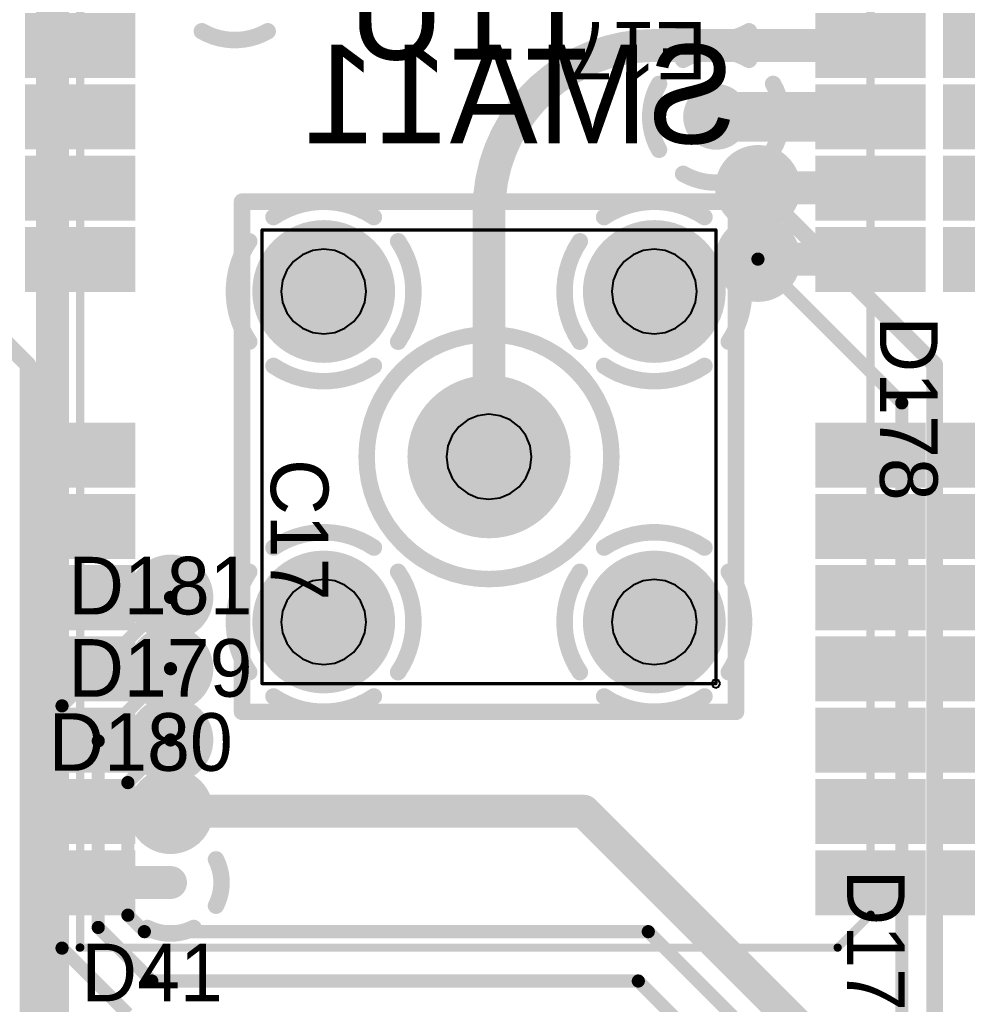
# Model space of a CAD drawing. Extents: x 11.67 to 17.2, y 3.98 to 12.28.
# Drawn here: x 14.446 to 15.021, y 7.447 to 8.045 of the extents above; entities that cross this region are included whole.
import ezdxf

# ---------------------------------------------------------------- set-up
doc = ezdxf.new("R2010")
doc.units = 0
doc.layers.get('0').update_dxf_attribs({"linetype": 'CONTINUOUS'})
for name, color, linetype in [('BOTTOMLAYER', 5, 'CONTINUOUS'), ('BOTTOMOVERLAY', 54, 'CONTINUOUS'), ('BOTTOMSOLDER', 6, 'CONTINUOUS'), ('INTERNALPLANE1', 76, 'CONTINUOUS'), ('MECHANICAL10', 56, 'CONTINUOUS'), ('MECHANICAL6', 56, 'CONTINUOUS'), ('MECHANICAL8', 56, 'CONTINUOUS'), ('MECHANICAL9', 56, 'CONTINUOUS'), ('MIDLAYER1', 16, 'CONTINUOUS'), ('MULTILAYER', 9, 'CONTINUOUS'), ('TOPLAYER', 1, 'CONTINUOUS'), ('TOPOVERLAY', 2, 'CONTINUOUS'), ('TOPPASTE', 8, 'CONTINUOUS'), ('TOPSOLDER', 216, 'CONTINUOUS')]:
    doc.layers.add(name, color=color, linetype=linetype)

# ---------------------------------------------------------------- blocks, each defined once
blk = doc.blocks.new('SMA_TH_HL_SMA_KHD4_B_39')
at = {"layer": 'BOTTOMLAYER', "const_width": 0.03937}
for points in [[(-0.12008, 0.10039, 1), (-0.08071, 0.10039, 1)], [(0.08071, 0.10039, 1), (0.12008, 0.10039, 1)], [(-0.01969, 0, 1), (0.01969, 0, 1)], [(-0.12008, -0.10039, 1), (-0.08071, -0.10039, 1)], [(0.08071, -0.10039, 1), (0.12008, -0.10039, 1)]]:
    blk.add_lwpolyline(points, format="xyb", close=True, dxfattribs=at)
at = {"layer": 'BOTTOMOVERLAY', "const_width": 0.01}
for points in [[(-0.155, 0.15), (-0.155, -0.15)], [(-0.155, 0.15), (0.155, 0.15)], [(0.155, 0.15), (0.155, -0.15)], [(-0.155, -0.15), (0.155, -0.15)]]:
    blk.add_lwpolyline(points, dxfattribs=at)
at = {"layer": 'BOTTOMOVERLAY'}
for points, const_width in [([(-0.1575, 0.15, 1), (-0.1525, 0.15, 1)], 0.005), ([(-0.1575, 0.15, 1), (-0.1525, 0.15, 1)], 0.005), ([(0.1525, 0.15, 1), (0.1575, 0.15, 1)], 0.005), ([(0.1525, 0.15, 1), (0.1575, 0.15, 1)], 0.005), ([(0.07433, 0, 1), (-0.07433, 0, 1)], 0.01), ([(-0.07683, 0, 1), (-0.07183, 0, 1)], 0.005), ([(0.07183, 0, 1), (0.07683, 0, 1)], 0.005), ([(-0.1575, -0.15, 1), (-0.1525, -0.15, 1)], 0.005), ([(-0.1575, -0.15, 1), (-0.1525, -0.15, 1)], 0.005), ([(0.1525, -0.15, 1), (0.1575, -0.15, 1)], 0.005), ([(0.1525, -0.15, 1), (0.1575, -0.15, 1)], 0.005)]:
    blk.add_lwpolyline(points, format="xyb", close=True, dxfattribs=dict(at, const_width=const_width))
at = {"layer": 'BOTTOMSOLDER', "const_width": 0.04337}
for points in [[(-0.12208, 0.10039, 1), (-0.07871, 0.10039, 1)], [(0.07871, 0.10039, 1), (0.12208, 0.10039, 1)], [(-0.02168, 0, 1), (0.02168, 0, 1)], [(-0.12208, -0.10039, 1), (-0.07871, -0.10039, 1)], [(0.07871, -0.10039, 1), (0.12208, -0.10039, 1)]]:
    blk.add_lwpolyline(points, format="xyb", close=True, dxfattribs=at)
at = {"layer": 'INTERNALPLANE1', "const_width": 0.01}
for points in [[(-0.13088, 0.1456, -0.305731), (-0.0699, 0.1456)], [(0.0699, 0.1456, -0.305731), (0.13089, 0.1456)], [(-0.1456, 0.0699, -0.305731), (-0.1456, 0.13089)], [(-0.05519, 0.13089, -0.305731), (-0.05519, 0.0699)], [(0.05519, 0.0699, -0.305731), (0.05519, 0.13089)], [(0.1456, 0.13089, -0.305731), (0.1456, 0.0699)], [(-0.0699, 0.05519, -0.305731), (-0.13088, 0.05519)], [(0.13089, 0.05519, -0.305731), (0.0699, 0.05519)], [(-0.13088, -0.05519, -0.305731), (-0.0699, -0.05519)], [(0.0699, -0.05519, -0.305731), (0.13089, -0.05519)], [(-0.1456, -0.13088, -0.305731), (-0.1456, -0.0699)], [(-0.05519, -0.0699, -0.305731), (-0.05519, -0.13088)], [(0.05519, -0.13088, -0.305731), (0.05519, -0.0699)], [(0.1456, -0.0699, -0.305731), (0.1456, -0.13088)], [(-0.0699, -0.1456, -0.305731), (-0.13088, -0.1456)], [(0.13089, -0.1456, -0.305731), (0.0699, -0.1456)]]:
    blk.add_lwpolyline(points, format="xyb", dxfattribs=at)
at = {"layer": 'INTERNALPLANE1'}
for points, const_width in [([(-0.13338, 0.1456, 1), (-0.12838, 0.1456, 1)], 0.005), ([(-0.0724, 0.1456, 1), (-0.0674, 0.1456, 1)], 0.005), ([(0.0674, 0.1456, 1), (0.0724, 0.1456, 1)], 0.005), ([(0.12839, 0.1456, 1), (0.13339, 0.1456, 1)], 0.005), ([(-0.1481, 0.13089, 1), (-0.1431, 0.13089, 1)], 0.005), ([(-0.05769, 0.13089, 1), (-0.05269, 0.13089, 1)], 0.005), ([(0.05269, 0.13089, 1), (0.05769, 0.13089, 1)], 0.005), ([(0.1431, 0.13089, 1), (0.1481, 0.13089, 1)], 0.005), ([(-0.1481, 0.0699, 1), (-0.1431, 0.0699, 1)], 0.005), ([(-0.05769, 0.0699, 1), (-0.05269, 0.0699, 1)], 0.005), ([(0.05269, 0.0699, 1), (0.05769, 0.0699, 1)], 0.005), ([(0.1431, 0.0699, 1), (0.1481, 0.0699, 1)], 0.005), ([(-0.13338, 0.05519, 1), (-0.12838, 0.05519, 1)], 0.005), ([(-0.0724, 0.05519, 1), (-0.0674, 0.05519, 1)], 0.005), ([(0.0674, 0.05519, 1), (0.0724, 0.05519, 1)], 0.005), ([(0.12839, 0.05519, 1), (0.13339, 0.05519, 1)], 0.005), ([(-0.02476, 0, 1), (0.02476, 0, 1)], 0.04953), ([(-0.13338, -0.05519, 1), (-0.12838, -0.05519, 1)], 0.005), ([(-0.0724, -0.05519, 1), (-0.0674, -0.05519, 1)], 0.005), ([(0.0674, -0.05519, 1), (0.0724, -0.05519, 1)], 0.005), ([(0.12839, -0.05519, 1), (0.13339, -0.05519, 1)], 0.005), ([(-0.1481, -0.0699, 1), (-0.1431, -0.0699, 1)], 0.005), ([(-0.05769, -0.0699, 1), (-0.05269, -0.0699, 1)], 0.005), ([(0.05269, -0.0699, 1), (0.05769, -0.0699, 1)], 0.005), ([(0.1431, -0.0699, 1), (0.1481, -0.0699, 1)], 0.005), ([(-0.1481, -0.13088, 1), (-0.1431, -0.13088, 1)], 0.005), ([(-0.05769, -0.13088, 1), (-0.05269, -0.13088, 1)], 0.005), ([(0.05269, -0.13088, 1), (0.05769, -0.13088, 1)], 0.005), ([(0.1431, -0.13088, 1), (0.1481, -0.13088, 1)], 0.005), ([(-0.13338, -0.1456, 1), (-0.12838, -0.1456, 1)], 0.005), ([(-0.0724, -0.1456, 1), (-0.0674, -0.1456, 1)], 0.005), ([(0.0674, -0.1456, 1), (0.0724, -0.1456, 1)], 0.005), ([(0.12839, -0.1456, 1), (0.13339, -0.1456, 1)], 0.005)]:
    blk.add_lwpolyline(points, format="xyb", close=True, dxfattribs=dict(at, const_width=const_width))
at = {"layer": 'MECHANICAL6', "const_width": 0.002}
for points in [[(-0.13779, 0.1378), (0.1378, 0.1378)], [(-0.13779, 0.1378), (-0.13779, -0.13779)], [(0.1378, 0.1378), (0.1378, -0.13779)], [(-0.13779, -0.13779), (0.1378, -0.13779)]]:
    blk.add_lwpolyline(points, dxfattribs=at)
at = {"layer": 'MECHANICAL6', "const_width": 0.001}
for points in [[(-0.13829, 0.1378, 1), (-0.13729, 0.1378, 1)], [(-0.13829, 0.1378, 1), (-0.13729, 0.1378, 1)], [(0.1373, 0.1378, 1), (0.1383, 0.1378, 1)], [(0.1373, 0.1378, 1), (0.1383, 0.1378, 1)], [(-0.13829, -0.13779, 1), (-0.13729, -0.13779, 1)], [(-0.13829, -0.13779, 1), (-0.13729, -0.13779, 1)], [(0.1373, -0.13779, 1), (0.1383, -0.13779, 1)], [(0.1373, -0.13779, 1), (0.1383, -0.13779, 1)]]:
    blk.add_lwpolyline(points, format="xyb", close=True, dxfattribs=at)
at = {"layer": 'MECHANICAL8'}
for p, q in [((-0.1396, -0.13599), (-0.14035, -0.13779)), ((-0.13779, -0.13524), (-0.1396, -0.13599)), ((-0.13599, -0.13599), (-0.13779, -0.13524)), ((-0.13524, -0.13779), (-0.13599, -0.13599)), ((-0.14035, -0.13779), (-0.1396, -0.1396)), ((-0.1396, -0.1396), (-0.13779, -0.14035)), ((-0.13779, -0.14035), (-0.13599, -0.1396)), ((-0.13599, -0.1396), (-0.13524, -0.13779))]:
    blk.add_line(p, q, dxfattribs=at)
at = {"layer": 'MECHANICAL9'}
for p, q in [((-0.10039, 0.1262), (-0.10707, 0.12532)), ((-0.09371, 0.12532), (-0.10039, 0.1262)), ((0.10039, 0.1262), (0.09371, 0.12532)), ((0.10707, 0.12532), (0.10039, 0.1262)), ((-0.1133, 0.12274), (-0.11864, 0.11864)), ((-0.10707, 0.12532), (-0.1133, 0.12274)), ((-0.08748, 0.12274), (-0.09371, 0.12532)), ((-0.08214, 0.11864), (-0.08748, 0.12274)), ((0.08748, 0.12274), (0.08214, 0.11864)), ((0.09371, 0.12532), (0.08748, 0.12274)), ((0.1133, 0.12274), (0.10707, 0.12532)), ((0.11864, 0.11864), (0.1133, 0.12274)), ((-0.11864, 0.11864), (-0.12274, 0.1133)), ((-0.07804, 0.1133), (-0.08214, 0.11864)), ((0.08214, 0.11864), (0.07804, 0.1133)), ((0.12274, 0.1133), (0.11864, 0.11864)), ((-0.12274, 0.1133), (-0.12532, 0.10707)), ((-0.07546, 0.10707), (-0.07804, 0.1133)), ((0.07804, 0.1133), (0.07546, 0.10707)), ((0.12532, 0.10707), (0.12274, 0.1133)), ((-0.12532, 0.10707), (-0.1262, 0.10039)), ((-0.07458, 0.10039), (-0.07546, 0.10707)), ((0.07546, 0.10707), (0.07458, 0.10039)), ((0.1262, 0.10039), (0.12532, 0.10707)), ((-0.1262, 0.10039), (-0.12532, 0.09371)), ((-0.07546, 0.09371), (-0.07458, 0.10039)), ((0.07458, 0.10039), (0.07546, 0.09371)), ((0.12532, 0.09371), (0.1262, 0.10039)), ((-0.12532, 0.09371), (-0.12274, 0.08748)), ((-0.07804, 0.08748), (-0.07546, 0.09371)), ((0.07546, 0.09371), (0.07804, 0.08748)), ((0.12274, 0.08748), (0.12532, 0.09371)), ((-0.12274, 0.08748), (-0.11864, 0.08214)), ((-0.08214, 0.08214), (-0.07804, 0.08748)), ((0.07804, 0.08748), (0.08214, 0.08214)), ((0.11864, 0.08214), (0.12274, 0.08748)), ((-0.11864, 0.08214), (-0.1133, 0.07804)), ((-0.1133, 0.07804), (-0.10707, 0.07546)), ((-0.09371, 0.07546), (-0.08748, 0.07804)), ((-0.08748, 0.07804), (-0.08214, 0.08214)), ((0.08214, 0.08214), (0.08748, 0.07804)), ((0.08748, 0.07804), (0.09371, 0.07546)), ((0.10707, 0.07546), (0.1133, 0.07804)), ((0.1133, 0.07804), (0.11864, 0.08214)), ((-0.10707, 0.07546), (-0.10039, 0.07458)), ((-0.10039, 0.07458), (-0.09371, 0.07546)), ((0.09371, 0.07546), (0.10039, 0.07458)), ((0.10039, 0.07458), (0.10707, 0.07546)), ((-0.00668, 0.02493), (-0.01291, 0.02235)), ((0, 0.02581), (-0.00668, 0.02493)), ((0.00668, 0.02493), (0, 0.02581)), ((0.01291, 0.02235), (0.00668, 0.02493)), ((-0.01825, 0.01825), (-0.02235, 0.01291)), ((-0.01291, 0.02235), (-0.01825, 0.01825)), ((0.01825, 0.01825), (0.01291, 0.02235)), ((0.02235, 0.01291), (0.01825, 0.01825)), ((-0.02235, 0.01291), (-0.02493, 0.00668)), ((0.02493, 0.00668), (0.02235, 0.01291)), ((-0.02493, 0.00668), (-0.02581, 0)), ((0.02581, 0), (0.02493, 0.00668)), ((-0.02581, 0), (-0.02493, -0.00668)), ((0.02493, -0.00668), (0.02581, 0)), ((-0.02493, -0.00668), (-0.02235, -0.01291)), ((0.02235, -0.01291), (0.02493, -0.00668)), ((-0.02235, -0.01291), (-0.01825, -0.01825)), ((0.01825, -0.01825), (0.02235, -0.01291)), ((-0.01825, -0.01825), (-0.01291, -0.02235)), ((-0.01291, -0.02235), (-0.00668, -0.02493)), ((0.00668, -0.02493), (0.01291, -0.02235)), ((0.01291, -0.02235), (0.01825, -0.01825)), ((-0.00668, -0.02493), (0, -0.02581)), ((0, -0.02581), (0.00668, -0.02493)), ((-0.10707, -0.07546), (-0.1133, -0.07804)), ((-0.10039, -0.07458), (-0.10707, -0.07546)), ((-0.09371, -0.07546), (-0.10039, -0.07458)), ((-0.08748, -0.07804), (-0.09371, -0.07546)), ((0.09371, -0.07546), (0.08748, -0.07804)), ((0.10039, -0.07458), (0.09371, -0.07546)), ((0.10707, -0.07546), (0.10039, -0.07458)), ((0.1133, -0.07804), (0.10707, -0.07546)), ((-0.11864, -0.08214), (-0.12274, -0.08748)), ((-0.1133, -0.07804), (-0.11864, -0.08214)), ((-0.08214, -0.08214), (-0.08748, -0.07804)), ((-0.07804, -0.08748), (-0.08214, -0.08214)), ((0.08214, -0.08214), (0.07804, -0.08748)), ((0.08748, -0.07804), (0.08214, -0.08214)), ((0.11864, -0.08214), (0.1133, -0.07804)), ((0.12274, -0.08748), (0.11864, -0.08214)), ((-0.12274, -0.08748), (-0.12532, -0.09371)), ((-0.07546, -0.09371), (-0.07804, -0.08748)), ((0.07804, -0.08748), (0.07546, -0.09371)), ((0.12532, -0.09371), (0.12274, -0.08748)), ((-0.12532, -0.09371), (-0.1262, -0.10039)), ((-0.07458, -0.10039), (-0.07546, -0.09371)), ((0.07546, -0.09371), (0.07458, -0.10039)), ((0.1262, -0.10039), (0.12532, -0.09371)), ((-0.1262, -0.10039), (-0.12532, -0.10707)), ((-0.07546, -0.10707), (-0.07458, -0.10039)), ((0.07458, -0.10039), (0.07546, -0.10707)), ((0.12532, -0.10707), (0.1262, -0.10039)), ((-0.12532, -0.10707), (-0.12274, -0.1133)), ((-0.07804, -0.1133), (-0.07546, -0.10707)), ((0.07546, -0.10707), (0.07804, -0.1133)), ((0.12274, -0.1133), (0.12532, -0.10707)), ((-0.12274, -0.1133), (-0.11864, -0.11864)), ((-0.08214, -0.11864), (-0.07804, -0.1133)), ((0.07804, -0.1133), (0.08214, -0.11864)), ((0.11864, -0.11864), (0.12274, -0.1133)), ((-0.11864, -0.11864), (-0.1133, -0.12274)), ((-0.08748, -0.12274), (-0.08214, -0.11864)), ((0.08214, -0.11864), (0.08748, -0.12274)), ((0.1133, -0.12274), (0.11864, -0.11864)), ((-0.1133, -0.12274), (-0.10707, -0.12532)), ((-0.10707, -0.12532), (-0.10039, -0.1262)), ((-0.10039, -0.1262), (-0.09371, -0.12532)), ((-0.09371, -0.12532), (-0.08748, -0.12274)), ((0.08748, -0.12274), (0.09371, -0.12532)), ((0.09371, -0.12532), (0.10039, -0.1262)), ((0.10039, -0.1262), (0.10707, -0.12532)), ((0.10707, -0.12532), (0.1133, -0.12274))]:
    blk.add_line(p, q, dxfattribs=at)
at = {"layer": 'MIDLAYER1', "const_width": 0.03937}
for points in [[(-0.12008, 0.10039, 1), (-0.08071, 0.10039, 1)], [(0.08071, 0.10039, 1), (0.12008, 0.10039, 1)], [(-0.01969, 0, 1), (0.01969, 0, 1)], [(-0.12008, -0.10039, 1), (-0.08071, -0.10039, 1)], [(0.08071, -0.10039, 1), (0.12008, -0.10039, 1)]]:
    blk.add_lwpolyline(points, format="xyb", close=True, dxfattribs=at)
at = {"layer": 'MULTILAYER', "const_width": 0.03937}
for points in [[(-0.12008, 0.10039, 1), (-0.08071, 0.10039, 1)], [(0.08071, 0.10039, 1), (0.12008, 0.10039, 1)], [(-0.01969, 0, 1), (0.01969, 0, 1)], [(-0.12008, -0.10039, 1), (-0.08071, -0.10039, 1)], [(0.08071, -0.10039, 1), (0.12008, -0.10039, 1)]]:
    blk.add_lwpolyline(points, format="xyb", close=True, dxfattribs=at)
at = {"layer": 'TOPLAYER', "const_width": 0.03937}
for points in [[(-0.12008, 0.10039, 1), (-0.08071, 0.10039, 1)], [(0.08071, 0.10039, 1), (0.12008, 0.10039, 1)], [(-0.01969, 0, 1), (0.01969, 0, 1)], [(-0.12008, -0.10039, 1), (-0.08071, -0.10039, 1)], [(0.08071, -0.10039, 1), (0.12008, -0.10039, 1)]]:
    blk.add_lwpolyline(points, format="xyb", close=True, dxfattribs=at)
at = {"layer": 'TOPSOLDER', "const_width": 0.04337}
for points in [[(-0.12208, 0.10039, 1), (-0.07871, 0.10039, 1)], [(0.07871, 0.10039, 1), (0.12208, 0.10039, 1)], [(-0.02168, 0, 1), (0.02168, 0, 1)], [(-0.12208, -0.10039, 1), (-0.07871, -0.10039, 1)], [(0.07871, -0.10039, 1), (0.12208, -0.10039, 1)]]:
    blk.add_lwpolyline(points, format="xyb", close=True, dxfattribs=at)
blk = doc.blocks.new('LB1020B_49')
at = {"layer": 'TOPLAYER'}
for points in [[(-0.02953, 0.57488), (0.02953, 0.57488), (-0.02953, 0.60638), (0.02953, 0.60638)], [(0.45047, 0.57488), (0.50953, 0.57488), (0.45047, 0.60638), (0.50953, 0.60638)], [(-0.02953, 0.53157), (0.02953, 0.53157), (-0.02953, 0.56307), (0.02953, 0.56307)], [(0.45047, 0.53157), (0.50953, 0.53157), (0.45047, 0.56307), (0.50953, 0.56307)], [(-0.02953, 0.48827), (0.02953, 0.48827), (-0.02953, 0.51976), (0.02953, 0.51976)], [(0.45047, 0.48827), (0.50953, 0.48827), (0.45047, 0.51976), (0.50953, 0.51976)], [(-0.02953, 0.44496), (0.02953, 0.44496), (-0.02953, 0.47646), (0.02953, 0.47646)], [(0.45047, 0.44496), (0.50953, 0.44496), (0.45047, 0.47646), (0.50953, 0.47646)], [(-0.02953, 0.40165), (0.02953, 0.40165), (-0.02953, 0.43315), (0.02953, 0.43315)], [(0.45047, 0.40165), (0.50953, 0.40165), (0.45047, 0.43315), (0.50953, 0.43315)], [(-0.02953, 0.35835), (0.02953, 0.35835), (-0.02953, 0.38984), (0.02953, 0.38984)], [(0.45047, 0.35835), (0.50953, 0.35835), (0.45047, 0.38984), (0.50953, 0.38984)], [(-0.02953, 0.31504), (0.02953, 0.31504), (-0.02953, 0.34654), (0.02953, 0.34654)], [(0.45047, 0.31504), (0.50953, 0.31504), (0.45047, 0.34654), (0.50953, 0.34654)], [(-0.02953, 0.19614), (0.02953, 0.19614), (-0.02953, 0.22764), (0.02953, 0.22764)], [(0.45047, 0.19614), (0.50953, 0.19614), (0.45047, 0.22764), (0.50953, 0.22764)], [(-0.02953, 0.15283), (0.02953, 0.15283), (-0.02953, 0.18433), (0.02953, 0.18433)], [(0.45047, 0.15283), (0.50953, 0.15283), (0.45047, 0.18433), (0.50953, 0.18433)], [(-0.02953, 0.10953), (0.02953, 0.10953), (-0.02953, 0.14102), (0.02953, 0.14102)], [(0.45047, 0.10953), (0.50953, 0.10953), (0.45047, 0.14102), (0.50953, 0.14102)], [(-0.02953, 0.06622), (0.02953, 0.06622), (-0.02953, 0.09772), (0.02953, 0.09772)], [(0.45047, 0.06622), (0.50953, 0.06622), (0.45047, 0.09772), (0.50953, 0.09772)], [(-0.02953, 0.02291), (0.02953, 0.02291), (-0.02953, 0.05441), (0.02953, 0.05441)], [(0.45047, 0.02291), (0.50953, 0.02291), (0.45047, 0.05441), (0.50953, 0.05441)]]:
    blk.add_solid(points, dxfattribs=at)
at = {"layer": 'TOPOVERLAY', "const_width": 0.005}
for points in [[(0.02, 0.63), (0, 0.61)], [(0.48031, 0.63), (0.02, 0.63)], [(0.48, 0.62992), (0.48, 0)], [(0, 0.61), (0, 0.00008)], [(0.48031, 0.00008), (0, 0.00008)]]:
    blk.add_lwpolyline(points, dxfattribs=at)
at = {"layer": 'TOPOVERLAY', "const_width": 0.0025}
for points in [[(0.01875, 0.63, 1), (0.02125, 0.63, 1)], [(0.01875, 0.63, 1), (0.02125, 0.63, 1)], [(0.47875, 0.62992, 1), (0.48125, 0.62992, 1)], [(0.47907, 0.63, 1), (0.48157, 0.63, 1)], [(-0.00125, 0.61, 1), (0.00125, 0.61, 1)], [(-0.00125, 0.61, 1), (0.00125, 0.61, 1)], [(-0.00125, 0.00008, 1), (0.00125, 0.00008, 1)], [(-0.00125, 0.00008, 1), (0.00125, 0.00008, 1)], [(0.47875, 0, 1), (0.48125, 0, 1)], [(0.47907, 0.00008, 1), (0.48157, 0.00008, 1)]]:
    blk.add_lwpolyline(points, format="xyb", close=True, dxfattribs=at)
at = {"layer": 'TOPPASTE'}
for points in [[(-0.02953, 0.57488), (0.02953, 0.57488), (-0.02953, 0.60638), (0.02953, 0.60638)], [(0.45047, 0.57488), (0.50953, 0.57488), (0.45047, 0.60638), (0.50953, 0.60638)], [(-0.02953, 0.53157), (0.02953, 0.53157), (-0.02953, 0.56307), (0.02953, 0.56307)], [(0.45047, 0.53157), (0.50953, 0.53157), (0.45047, 0.56307), (0.50953, 0.56307)], [(-0.02953, 0.48827), (0.02953, 0.48827), (-0.02953, 0.51976), (0.02953, 0.51976)], [(0.45047, 0.48827), (0.50953, 0.48827), (0.45047, 0.51976), (0.50953, 0.51976)], [(-0.02953, 0.44496), (0.02953, 0.44496), (-0.02953, 0.47646), (0.02953, 0.47646)], [(0.45047, 0.44496), (0.50953, 0.44496), (0.45047, 0.47646), (0.50953, 0.47646)], [(-0.02953, 0.40165), (0.02953, 0.40165), (-0.02953, 0.43315), (0.02953, 0.43315)], [(0.45047, 0.40165), (0.50953, 0.40165), (0.45047, 0.43315), (0.50953, 0.43315)], [(-0.02953, 0.35835), (0.02953, 0.35835), (-0.02953, 0.38984), (0.02953, 0.38984)], [(0.45047, 0.35835), (0.50953, 0.35835), (0.45047, 0.38984), (0.50953, 0.38984)], [(-0.02953, 0.31504), (0.02953, 0.31504), (-0.02953, 0.34654), (0.02953, 0.34654)], [(0.45047, 0.31504), (0.50953, 0.31504), (0.45047, 0.34654), (0.50953, 0.34654)], [(-0.02953, 0.19614), (0.02953, 0.19614), (-0.02953, 0.22764), (0.02953, 0.22764)], [(0.45047, 0.19614), (0.50953, 0.19614), (0.45047, 0.22764), (0.50953, 0.22764)], [(-0.02953, 0.15283), (0.02953, 0.15283), (-0.02953, 0.18433), (0.02953, 0.18433)], [(0.45047, 0.15283), (0.50953, 0.15283), (0.45047, 0.18433), (0.50953, 0.18433)], [(-0.02953, 0.10953), (0.02953, 0.10953), (-0.02953, 0.14102), (0.02953, 0.14102)], [(0.45047, 0.10953), (0.50953, 0.10953), (0.45047, 0.14102), (0.50953, 0.14102)], [(-0.02953, 0.06622), (0.02953, 0.06622), (-0.02953, 0.09772), (0.02953, 0.09772)], [(0.45047, 0.06622), (0.50953, 0.06622), (0.45047, 0.09772), (0.50953, 0.09772)], [(-0.02953, 0.02291), (0.02953, 0.02291), (-0.02953, 0.05441), (0.02953, 0.05441)], [(0.45047, 0.02291), (0.50953, 0.02291), (0.45047, 0.05441), (0.50953, 0.05441)]]:
    blk.add_solid(points, dxfattribs=at)
at = {"layer": 'TOPSOLDER'}
for points in [[(-0.03353, 0.57088), (0.03353, 0.57088), (-0.03353, 0.61038), (0.03353, 0.61038)], [(0.44647, 0.57088), (0.51353, 0.57088), (0.44647, 0.61038), (0.51353, 0.61038)], [(-0.03353, 0.52757), (0.03353, 0.52757), (-0.03353, 0.56707), (0.03353, 0.56707)], [(0.44647, 0.52757), (0.51353, 0.52757), (0.44647, 0.56707), (0.51353, 0.56707)], [(-0.03353, 0.48427), (0.03353, 0.48427), (-0.03353, 0.52376), (0.03353, 0.52376)], [(0.44647, 0.48427), (0.51353, 0.48427), (0.44647, 0.52376), (0.51353, 0.52376)], [(-0.03353, 0.44096), (0.03353, 0.44096), (-0.03353, 0.48046), (0.03353, 0.48046)], [(0.44647, 0.44096), (0.51353, 0.44096), (0.44647, 0.48046), (0.51353, 0.48046)], [(-0.03353, 0.39765), (0.03353, 0.39765), (-0.03353, 0.43715), (0.03353, 0.43715)], [(0.44647, 0.39765), (0.51353, 0.39765), (0.44647, 0.43715), (0.51353, 0.43715)], [(-0.03353, 0.35435), (0.03353, 0.35435), (-0.03353, 0.39384), (0.03353, 0.39384)], [(0.44647, 0.35435), (0.51353, 0.35435), (0.44647, 0.39384), (0.51353, 0.39384)], [(-0.03353, 0.31104), (0.03353, 0.31104), (-0.03353, 0.35054), (0.03353, 0.35054)], [(0.44647, 0.31104), (0.51353, 0.31104), (0.44647, 0.35054), (0.51353, 0.35054)], [(-0.03353, 0.19214), (0.03353, 0.19214), (-0.03353, 0.23164), (0.03353, 0.23164)], [(0.44647, 0.19214), (0.51353, 0.19214), (0.44647, 0.23164), (0.51353, 0.23164)], [(-0.03353, 0.14883), (0.03353, 0.14883), (-0.03353, 0.18833), (0.03353, 0.18833)], [(0.44647, 0.14883), (0.51353, 0.14883), (0.44647, 0.18833), (0.51353, 0.18833)], [(-0.03353, 0.10553), (0.03353, 0.10553), (-0.03353, 0.14502), (0.03353, 0.14502)], [(0.44647, 0.10553), (0.51353, 0.10553), (0.44647, 0.14502), (0.51353, 0.14502)], [(-0.03353, 0.06222), (0.03353, 0.06222), (-0.03353, 0.10172), (0.03353, 0.10172)], [(0.44647, 0.06222), (0.51353, 0.06222), (0.44647, 0.10172), (0.51353, 0.10172)], [(-0.03353, 0.01891), (0.03353, 0.01891), (-0.03353, 0.05841), (0.03353, 0.05841)], [(0.44647, 0.01891), (0.51353, 0.01891), (0.44647, 0.05841), (0.51353, 0.05841)]]:
    blk.add_solid(points, dxfattribs=at)
blk = doc.blocks.new('LB1020B_55')
at = {"layer": 'TOPLAYER'}
for points in [[(-0.02953, 0.57488), (0.02953, 0.57488), (-0.02953, 0.60638), (0.02953, 0.60638)], [(0.45047, 0.57488), (0.50953, 0.57488), (0.45047, 0.60638), (0.50953, 0.60638)], [(-0.02953, 0.53157), (0.02953, 0.53157), (-0.02953, 0.56307), (0.02953, 0.56307)], [(0.45047, 0.53157), (0.50953, 0.53157), (0.45047, 0.56307), (0.50953, 0.56307)], [(-0.02953, 0.48827), (0.02953, 0.48827), (-0.02953, 0.51976), (0.02953, 0.51976)], [(0.45047, 0.48827), (0.50953, 0.48827), (0.45047, 0.51976), (0.50953, 0.51976)], [(-0.02953, 0.44496), (0.02953, 0.44496), (-0.02953, 0.47646), (0.02953, 0.47646)], [(0.45047, 0.44496), (0.50953, 0.44496), (0.45047, 0.47646), (0.50953, 0.47646)], [(-0.02953, 0.40165), (0.02953, 0.40165), (-0.02953, 0.43315), (0.02953, 0.43315)], [(0.45047, 0.40165), (0.50953, 0.40165), (0.45047, 0.43315), (0.50953, 0.43315)], [(-0.02953, 0.35835), (0.02953, 0.35835), (-0.02953, 0.38984), (0.02953, 0.38984)], [(0.45047, 0.35835), (0.50953, 0.35835), (0.45047, 0.38984), (0.50953, 0.38984)], [(-0.02953, 0.31504), (0.02953, 0.31504), (-0.02953, 0.34654), (0.02953, 0.34654)], [(0.45047, 0.31504), (0.50953, 0.31504), (0.45047, 0.34654), (0.50953, 0.34654)], [(-0.02953, 0.19614), (0.02953, 0.19614), (-0.02953, 0.22764), (0.02953, 0.22764)], [(0.45047, 0.19614), (0.50953, 0.19614), (0.45047, 0.22764), (0.50953, 0.22764)], [(-0.02953, 0.15283), (0.02953, 0.15283), (-0.02953, 0.18433), (0.02953, 0.18433)], [(0.45047, 0.15283), (0.50953, 0.15283), (0.45047, 0.18433), (0.50953, 0.18433)], [(-0.02953, 0.10953), (0.02953, 0.10953), (-0.02953, 0.14102), (0.02953, 0.14102)], [(0.45047, 0.10953), (0.50953, 0.10953), (0.45047, 0.14102), (0.50953, 0.14102)], [(-0.02953, 0.06622), (0.02953, 0.06622), (-0.02953, 0.09772), (0.02953, 0.09772)], [(0.45047, 0.06622), (0.50953, 0.06622), (0.45047, 0.09772), (0.50953, 0.09772)], [(-0.02953, 0.02291), (0.02953, 0.02291), (-0.02953, 0.05441), (0.02953, 0.05441)], [(0.45047, 0.02291), (0.50953, 0.02291), (0.45047, 0.05441), (0.50953, 0.05441)]]:
    blk.add_solid(points, dxfattribs=at)
at = {"layer": 'TOPOVERLAY', "const_width": 0.005}
for points in [[(0.02, 0.63), (0, 0.61)], [(0.48031, 0.63), (0.02, 0.63)], [(0.48, 0.62992), (0.48, 0)], [(0, 0.61), (0, 0.00008)], [(0.48031, 0.00008), (0, 0.00008)]]:
    blk.add_lwpolyline(points, dxfattribs=at)
at = {"layer": 'TOPOVERLAY', "const_width": 0.0025}
for points in [[(0.01875, 0.63, 1), (0.02125, 0.63, 1)], [(0.01875, 0.63, 1), (0.02125, 0.63, 1)], [(0.47875, 0.62992, 1), (0.48125, 0.62992, 1)], [(0.47907, 0.63, 1), (0.48157, 0.63, 1)], [(-0.00125, 0.61, 1), (0.00125, 0.61, 1)], [(-0.00125, 0.61, 1), (0.00125, 0.61, 1)], [(-0.00125, 0.00008, 1), (0.00125, 0.00008, 1)], [(-0.00125, 0.00008, 1), (0.00125, 0.00008, 1)], [(0.47875, 0, 1), (0.48125, 0, 1)], [(0.47907, 0.00008, 1), (0.48157, 0.00008, 1)]]:
    blk.add_lwpolyline(points, format="xyb", close=True, dxfattribs=at)
at = {"layer": 'TOPPASTE'}
for points in [[(-0.02953, 0.57488), (0.02953, 0.57488), (-0.02953, 0.60638), (0.02953, 0.60638)], [(0.45047, 0.57488), (0.50953, 0.57488), (0.45047, 0.60638), (0.50953, 0.60638)], [(-0.02953, 0.53157), (0.02953, 0.53157), (-0.02953, 0.56307), (0.02953, 0.56307)], [(0.45047, 0.53157), (0.50953, 0.53157), (0.45047, 0.56307), (0.50953, 0.56307)], [(-0.02953, 0.48827), (0.02953, 0.48827), (-0.02953, 0.51976), (0.02953, 0.51976)], [(0.45047, 0.48827), (0.50953, 0.48827), (0.45047, 0.51976), (0.50953, 0.51976)], [(-0.02953, 0.44496), (0.02953, 0.44496), (-0.02953, 0.47646), (0.02953, 0.47646)], [(0.45047, 0.44496), (0.50953, 0.44496), (0.45047, 0.47646), (0.50953, 0.47646)], [(-0.02953, 0.40165), (0.02953, 0.40165), (-0.02953, 0.43315), (0.02953, 0.43315)], [(0.45047, 0.40165), (0.50953, 0.40165), (0.45047, 0.43315), (0.50953, 0.43315)], [(-0.02953, 0.35835), (0.02953, 0.35835), (-0.02953, 0.38984), (0.02953, 0.38984)], [(0.45047, 0.35835), (0.50953, 0.35835), (0.45047, 0.38984), (0.50953, 0.38984)], [(-0.02953, 0.31504), (0.02953, 0.31504), (-0.02953, 0.34654), (0.02953, 0.34654)], [(0.45047, 0.31504), (0.50953, 0.31504), (0.45047, 0.34654), (0.50953, 0.34654)], [(-0.02953, 0.19614), (0.02953, 0.19614), (-0.02953, 0.22764), (0.02953, 0.22764)], [(0.45047, 0.19614), (0.50953, 0.19614), (0.45047, 0.22764), (0.50953, 0.22764)], [(-0.02953, 0.15283), (0.02953, 0.15283), (-0.02953, 0.18433), (0.02953, 0.18433)], [(0.45047, 0.15283), (0.50953, 0.15283), (0.45047, 0.18433), (0.50953, 0.18433)], [(-0.02953, 0.10953), (0.02953, 0.10953), (-0.02953, 0.14102), (0.02953, 0.14102)], [(0.45047, 0.10953), (0.50953, 0.10953), (0.45047, 0.14102), (0.50953, 0.14102)], [(-0.02953, 0.06622), (0.02953, 0.06622), (-0.02953, 0.09772), (0.02953, 0.09772)], [(0.45047, 0.06622), (0.50953, 0.06622), (0.45047, 0.09772), (0.50953, 0.09772)], [(-0.02953, 0.02291), (0.02953, 0.02291), (-0.02953, 0.05441), (0.02953, 0.05441)], [(0.45047, 0.02291), (0.50953, 0.02291), (0.45047, 0.05441), (0.50953, 0.05441)]]:
    blk.add_solid(points, dxfattribs=at)
at = {"layer": 'TOPSOLDER'}
for points in [[(-0.03353, 0.57088), (0.03353, 0.57088), (-0.03353, 0.61038), (0.03353, 0.61038)], [(0.44647, 0.57088), (0.51353, 0.57088), (0.44647, 0.61038), (0.51353, 0.61038)], [(-0.03353, 0.52757), (0.03353, 0.52757), (-0.03353, 0.56707), (0.03353, 0.56707)], [(0.44647, 0.52757), (0.51353, 0.52757), (0.44647, 0.56707), (0.51353, 0.56707)], [(-0.03353, 0.48427), (0.03353, 0.48427), (-0.03353, 0.52376), (0.03353, 0.52376)], [(0.44647, 0.48427), (0.51353, 0.48427), (0.44647, 0.52376), (0.51353, 0.52376)], [(-0.03353, 0.44096), (0.03353, 0.44096), (-0.03353, 0.48046), (0.03353, 0.48046)], [(0.44647, 0.44096), (0.51353, 0.44096), (0.44647, 0.48046), (0.51353, 0.48046)], [(-0.03353, 0.39765), (0.03353, 0.39765), (-0.03353, 0.43715), (0.03353, 0.43715)], [(0.44647, 0.39765), (0.51353, 0.39765), (0.44647, 0.43715), (0.51353, 0.43715)], [(-0.03353, 0.35435), (0.03353, 0.35435), (-0.03353, 0.39384), (0.03353, 0.39384)], [(0.44647, 0.35435), (0.51353, 0.35435), (0.44647, 0.39384), (0.51353, 0.39384)], [(-0.03353, 0.31104), (0.03353, 0.31104), (-0.03353, 0.35054), (0.03353, 0.35054)], [(0.44647, 0.31104), (0.51353, 0.31104), (0.44647, 0.35054), (0.51353, 0.35054)], [(-0.03353, 0.19214), (0.03353, 0.19214), (-0.03353, 0.23164), (0.03353, 0.23164)], [(0.44647, 0.19214), (0.51353, 0.19214), (0.44647, 0.23164), (0.51353, 0.23164)], [(-0.03353, 0.14883), (0.03353, 0.14883), (-0.03353, 0.18833), (0.03353, 0.18833)], [(0.44647, 0.14883), (0.51353, 0.14883), (0.44647, 0.18833), (0.51353, 0.18833)], [(-0.03353, 0.10553), (0.03353, 0.10553), (-0.03353, 0.14502), (0.03353, 0.14502)], [(0.44647, 0.10553), (0.51353, 0.10553), (0.44647, 0.14502), (0.51353, 0.14502)], [(-0.03353, 0.06222), (0.03353, 0.06222), (-0.03353, 0.10172), (0.03353, 0.10172)], [(0.44647, 0.06222), (0.51353, 0.06222), (0.44647, 0.10172), (0.51353, 0.10172)], [(-0.03353, 0.01891), (0.03353, 0.01891), (-0.03353, 0.05841), (0.03353, 0.05841)], [(0.44647, 0.01891), (0.51353, 0.01891), (0.44647, 0.05841), (0.51353, 0.05841)]]:
    blk.add_solid(points, dxfattribs=at)

msp = doc.modelspace()

# ---------------------------------------------------------------- linework, layer by layer
at = {"layer": 'BOTTOMLAYER'}
for points, const_width in [([(14.85891, 7.98618, 1), (14.87891, 7.98618, 1)], 0.02), ([(14.88934, 7.94305, 1), (14.89934, 7.94305, 1)], 0.01), ([(14.88934, 7.89974, 1), (14.89934, 7.89974, 1)], 0.01), ([(14.53258, 7.69423, 1), (14.54258, 7.69423, 1)], 0.01), ([(14.53258, 7.65092, 1), (14.54258, 7.65092, 1)], 0.01), ([(14.53258, 7.60761, 1), (14.54258, 7.60761, 1)], 0.01), ([(14.53258, 7.56431, 1), (14.54258, 7.56431, 1)], 0.01), ([(14.53258, 7.521, 1), (14.54258, 7.521, 1)], 0.01)]:
    msp.add_lwpolyline(points, format="xyb", close=True, dxfattribs=dict(at, const_width=const_width))
at = {"layer": 'INTERNALPLANE1', "const_width": 0.02}
msp.add_lwpolyline([(14.46596, 6.541), (14.46596, 8.101)], dxfattribs=at)
at = {"layer": 'INTERNALPLANE1', "const_width": 0.01}
for points in [[(14.59661, 8.03815, -0.267949), (14.55661, 8.03815)], [(14.88891, 8.03815, -0.267949), (14.84891, 8.03815)], [(14.84891, 8.02082, -0.267949), (14.88891, 8.02082)], [(14.83426, 7.96618, -0.267949), (14.83426, 8.00618)], [(14.90355, 8.00618, -0.267949), (14.90355, 7.96618)], [(14.88891, 7.95154, -0.267949), (14.84891, 7.95154)], [(14.52351, 7.54862, -0.240079), (14.55166, 7.54862)], [(14.50996, 7.50693, -0.240079), (14.50996, 7.53507)], [(14.5652, 7.53507, -0.240079), (14.5652, 7.50693)], [(14.55166, 7.49338, -0.240079), (14.52351, 7.49338)]]:
    msp.add_lwpolyline(points, format="xyb", dxfattribs=at)
at = {"layer": 'INTERNALPLANE1'}
for points, const_width in [([(14.55411, 8.03815, 1), (14.55911, 8.03815, 1)], 0.005), ([(14.59411, 8.03815, 1), (14.59911, 8.03815, 1)], 0.005), ([(14.84641, 8.03815, 1), (14.85141, 8.03815, 1)], 0.005), ([(14.88641, 8.03815, 1), (14.89141, 8.03815, 1)], 0.005), ([(14.84641, 8.02082, 1), (14.85141, 8.02082, 1)], 0.005), ([(14.88641, 8.02082, 1), (14.89141, 8.02082, 1)], 0.005), ([(14.83176, 8.00618, 1), (14.83676, 8.00618, 1)], 0.005), ([(14.90105, 8.00618, 1), (14.90605, 8.00618, 1)], 0.005), ([(14.83176, 7.96618, 1), (14.83676, 7.96618, 1)], 0.005), ([(14.88134, 7.94305, 1), (14.90734, 7.94305, 1)], 0.026), ([(14.90105, 7.96618, 1), (14.90605, 7.96618, 1)], 0.005), ([(14.84641, 7.95154, 1), (14.85141, 7.95154, 1)], 0.005), ([(14.88641, 7.95154, 1), (14.89141, 7.95154, 1)], 0.005), ([(14.88134, 7.89974, 1), (14.90734, 7.89974, 1)], 0.026), ([(14.52458, 7.69423, 1), (14.55058, 7.69423, 1)], 0.026), ([(14.52458, 7.65092, 1), (14.55058, 7.65092, 1)], 0.026), ([(14.52458, 7.60761, 1), (14.55058, 7.60761, 1)], 0.026), ([(14.52458, 7.56431, 1), (14.55058, 7.56431, 1)], 0.026), ([(14.52101, 7.54862, 1), (14.52601, 7.54862, 1)], 0.005), ([(14.54916, 7.54862, 1), (14.55416, 7.54862, 1)], 0.005), ([(14.50746, 7.53507, 1), (14.51246, 7.53507, 1)], 0.005), ([(14.5627, 7.53507, 1), (14.5677, 7.53507, 1)], 0.005), ([(14.50746, 7.50693, 1), (14.51246, 7.50693, 1)], 0.005), ([(14.5627, 7.50693, 1), (14.5677, 7.50693, 1)], 0.005), ([(14.52101, 7.49338, 1), (14.52601, 7.49338, 1)], 0.005), ([(14.54916, 7.49338, 1), (14.55416, 7.49338, 1)], 0.005)]:
    msp.add_lwpolyline(points, format="xyb", close=True, dxfattribs=dict(at, const_width=const_width))
at = {"layer": 'MIDLAYER1'}
for points, const_width in [([(14.85891, 7.98618, 1), (14.87891, 7.98618, 1)], 0.02), ([(14.88934, 7.94305, 1), (14.89934, 7.94305, 1)], 0.01), ([(14.89184, 7.94305, 1), (14.89684, 7.94305, 1)], 0.005), ([(14.88934, 7.89974, 1), (14.89934, 7.89974, 1)], 0.01), ([(14.89234, 7.89974, 1), (14.89634, 7.89974, 1)], 0.004), ([(14.4485, 7.83553, 1), (14.4535, 7.83553, 1)], 0.005), ([(14.4485, 7.83553, 1), (14.4535, 7.83553, 1)], 0.005), ([(14.99919, 7.8357, 1), (15.00418, 7.8357, 1)], 0.005), ([(14.99919, 7.8357, 1), (15.00418, 7.8357, 1)], 0.005), ([(14.97968, 7.81239, 1), (14.98368, 7.81239, 1)], 0.004), ([(14.97968, 7.81239, 1), (14.98368, 7.81239, 1)], 0.004), ([(14.53258, 7.69423, 1), (14.54258, 7.69423, 1)], 0.01), ([(14.53558, 7.69423, 1), (14.53958, 7.69423, 1)], 0.004), ([(14.53258, 7.65092, 1), (14.54258, 7.65092, 1)], 0.01), ([(14.53558, 7.65092, 1), (14.53958, 7.65092, 1)], 0.004), ([(14.46969, 7.62833, 1), (14.47368, 7.62833, 1)], 0.004), ([(14.46969, 7.62833, 1), (14.47368, 7.62833, 1)], 0.004), ([(14.53258, 7.60761, 1), (14.54258, 7.60761, 1)], 0.01), ([(14.49169, 7.60702, 1), (14.49568, 7.60702, 1)], 0.004), ([(14.49169, 7.60702, 1), (14.49568, 7.60702, 1)], 0.004), ([(14.53558, 7.60761, 1), (14.53958, 7.60761, 1)], 0.004), ([(14.50968, 7.58172, 1), (14.51369, 7.58172, 1)], 0.004), ([(14.50968, 7.58172, 1), (14.51369, 7.58172, 1)], 0.004), ([(14.53258, 7.56431, 1), (14.54258, 7.56431, 1)], 0.01), ([(14.53258, 7.56431, 1), (14.54258, 7.56431, 1)], 0.01), ([(14.78355, 7.56431, 1), (14.79355, 7.56431, 1)], 0.01), ([(14.78355, 7.56431, 1), (14.79355, 7.56431, 1)], 0.01), ([(14.53258, 7.521, 1), (14.54258, 7.521, 1)], 0.01), ([(14.50968, 7.50117, 1), (14.51369, 7.50117, 1)], 0.004), ([(14.50968, 7.50117, 1), (14.51369, 7.50117, 1)], 0.004), ([(14.49169, 7.49372, 1), (14.49568, 7.49372, 1)], 0.004), ([(14.49169, 7.49372, 1), (14.49568, 7.49372, 1)], 0.004), ([(14.51969, 7.49117, 1), (14.52369, 7.49117, 1)], 0.004), ([(14.51969, 7.49117, 1), (14.52369, 7.49117, 1)], 0.004), ([(14.82574, 7.49117, 1), (14.82974, 7.49117, 1)], 0.004), ([(14.82574, 7.49117, 1), (14.82974, 7.49117, 1)], 0.004), ([(14.46969, 7.48117, 1), (14.47368, 7.48117, 1)], 0.004), ([(14.46969, 7.48117, 1), (14.47368, 7.48117, 1)], 0.004), ([(14.52423, 7.46117, 1), (14.52823, 7.46117, 1)], 0.004), ([(14.52423, 7.46117, 1), (14.52823, 7.46117, 1)], 0.004), ([(14.81968, 7.46117, 1), (14.82368, 7.46117, 1)], 0.004), ([(14.81968, 7.46117, 1), (14.82368, 7.46117, 1)], 0.004)]:
    msp.add_lwpolyline(points, format="xyb", close=True, dxfattribs=dict(at, const_width=const_width))
for points, const_width in [([(14.34365, 7.94287), (14.451, 7.83553)], 0.01), ([(14.89434, 7.94305), (15.00169, 7.8357)], 0.01), ([(14.89434, 7.89974), (14.98169, 7.81239)], 0.008), ([(14.451, 7.42596), (14.451, 7.83553)], 0.01), ([(15.00169, 7.42528), (15.00169, 7.8357)], 0.01), ([(14.98169, 7.41528), (14.98169, 7.81239)], 0.008), ([(14.47169, 7.62833), (14.53758, 7.69423)], 0.008), ([(14.49368, 7.60702), (14.53758, 7.65092)], 0.008), ([(14.47169, 7.48117), (14.47169, 7.62833)], 0.008), ([(14.49368, 7.49372), (14.49368, 7.60702)], 0.008), ([(14.51168, 7.58172), (14.53758, 7.60761)], 0.008), ([(14.51168, 7.50117), (14.51168, 7.58172)], 0.008), ([(14.53758, 7.56431), (14.78855, 7.56431)], 0.02), ([(14.78855, 7.56431), (15.00596, 7.3469)], 0.02), ([(14.51168, 7.50117), (14.52168, 7.49117)], 0.008), ([(14.49368, 7.49372), (14.52623, 7.46117)], 0.008), ([(14.52168, 7.49117), (14.82774, 7.49117)], 0.008), ([(14.82774, 7.49117), (14.97596, 7.34296)], 0.008), ([(14.47169, 7.48117), (14.51168, 7.44117)], 0.008), ([(14.52623, 7.46117), (14.82169, 7.46117)], 0.008), ([(14.82169, 7.46117), (14.95596, 7.3269)], 0.008)]:
    msp.add_lwpolyline(points, dxfattribs=dict(at, const_width=const_width))
at = {"layer": 'MULTILAYER'}
for points, const_width in [([(14.85891, 7.98618, 1), (14.87891, 7.98618, 1)], 0.02), ([(14.88934, 7.94305, 1), (14.89934, 7.94305, 1)], 0.01), ([(14.88934, 7.89974, 1), (14.89934, 7.89974, 1)], 0.01), ([(14.53258, 7.69423, 1), (14.54258, 7.69423, 1)], 0.01), ([(14.53258, 7.65092, 1), (14.54258, 7.65092, 1)], 0.01), ([(14.53258, 7.60761, 1), (14.54258, 7.60761, 1)], 0.01), ([(14.53258, 7.56431, 1), (14.54258, 7.56431, 1)], 0.01), ([(14.53258, 7.521, 1), (14.54258, 7.521, 1)], 0.01)]:
    msp.add_lwpolyline(points, format="xyb", close=True, dxfattribs=dict(at, const_width=const_width))
at = {"layer": 'TOPLAYER', "const_width": 0.02}
msp.add_lwpolyline([(14.731, 7.92949, -0.414214), (14.831, 8.02949)], format="xyb", dxfattribs=at)
at = {"layer": 'TOPLAYER'}
for points, const_width in [([(14.831, 8.02949), (14.96276, 8.02949)], 0.02), ([(14.86891, 7.98618), (14.96276, 7.98618)], 0.03), ([(14.89434, 7.94305), (14.95596, 7.94305)], 0.02), ([(14.731, 7.77967), (14.731, 7.92949)], 0.02), ([(14.89434, 7.89974), (14.95596, 7.89974)], 0.02), ([(14.47596, 7.69423), (14.53758, 7.69423)], 0.02), ([(14.47596, 7.65092), (14.53758, 7.65092)], 0.02), ([(14.47596, 7.60761), (14.53758, 7.60761)], 0.02), ([(14.47596, 7.56431), (14.53758, 7.56431)], 0.02), ([(14.47596, 7.521), (14.53758, 7.521)], 0.02)]:
    msp.add_lwpolyline(points, dxfattribs=dict(at, const_width=const_width))
for points, const_width in [([(14.826, 8.02949, 1), (14.836, 8.02949, 1)], 0.01), ([(14.826, 8.02949, 1), (14.836, 8.02949, 1)], 0.01), ([(14.95776, 8.02949, 1), (14.96776, 8.02949, 1)], 0.01), ([(14.85891, 7.98618, 1), (14.87891, 7.98618, 1)], 0.02), ([(14.86141, 7.98618, 1), (14.87641, 7.98618, 1)], 0.015), ([(14.95526, 7.98618, 1), (14.97026, 7.98618, 1)], 0.015), ([(14.88934, 7.94305, 1), (14.89934, 7.94305, 1)], 0.01), ([(14.88934, 7.94305, 1), (14.89934, 7.94305, 1)], 0.01), ([(14.95096, 7.94305, 1), (14.96096, 7.94305, 1)], 0.01), ([(14.726, 7.92949, 1), (14.736, 7.92949, 1)], 0.01), ([(14.726, 7.92949, 1), (14.736, 7.92949, 1)], 0.01), ([(14.88934, 7.89974, 1), (14.89934, 7.89974, 1)], 0.01), ([(14.88934, 7.89974, 1), (14.89934, 7.89974, 1)], 0.01), ([(14.95096, 7.89974, 1), (14.96096, 7.89974, 1)], 0.01), ([(14.726, 7.77967, 1), (14.736, 7.77967, 1)], 0.01), ([(14.47096, 7.69423, 1), (14.48096, 7.69423, 1)], 0.01), ([(14.53258, 7.69423, 1), (14.54258, 7.69423, 1)], 0.01), ([(14.53258, 7.69423, 1), (14.54258, 7.69423, 1)], 0.01), ([(14.47096, 7.65092, 1), (14.48096, 7.65092, 1)], 0.01), ([(14.53258, 7.65092, 1), (14.54258, 7.65092, 1)], 0.01), ([(14.53258, 7.65092, 1), (14.54258, 7.65092, 1)], 0.01), ([(14.47096, 7.60761, 1), (14.48096, 7.60761, 1)], 0.01), ([(14.53258, 7.60761, 1), (14.54258, 7.60761, 1)], 0.01), ([(14.53258, 7.60761, 1), (14.54258, 7.60761, 1)], 0.01), ([(14.47096, 7.56431, 1), (14.48096, 7.56431, 1)], 0.01), ([(14.53258, 7.56431, 1), (14.54258, 7.56431, 1)], 0.01), ([(14.53258, 7.56431, 1), (14.54258, 7.56431, 1)], 0.01), ([(14.47096, 7.521, 1), (14.48096, 7.521, 1)], 0.01), ([(14.53258, 7.521, 1), (14.54258, 7.521, 1)], 0.01), ([(14.53258, 7.521, 1), (14.54258, 7.521, 1)], 0.01)]:
    msp.add_lwpolyline(points, format="xyb", close=True, dxfattribs=dict(at, const_width=const_width))

# ---------------------------------------------------------------- block references
for name, p, rotation in [('LB1020B_55', (14.96276, 8.11146), 180), ('LB1020B_49', (15.52024, 8.11146), 180), ('SMA_TH_HL_SMA_KHD4_B_39', (14.731, 7.77967), 90)]:
    msp.add_blockref(name, p, dxfattribs=dict(rotation=rotation))

# ---------------------------------------------------------------- texts
at = {"layer": 'BOTTOMOVERLAY', "text_generation_flag": 2}
msp.add_text('SMA11', height=0.06, rotation=360, dxfattribs=at).set_placement((14.881, 7.97))
at = {"layer": 'MECHANICAL10'}
for s, rotation, p in [('E17', 180, (14.86348, 8.04388)), ('D178', 270, (14.96848, 7.86488)), ('C17', 270, (14.59848, 7.77825)), ('D181', 360, (14.47548, 7.68388)), ('D179', 360, (14.47548, 7.63388)), ('D177', 270, (14.94848, 7.52888))]:
    msp.add_text(s, height=0.035, rotation=rotation, dxfattribs=at).set_placement(p)
for s, p in [('D180', (14.46348, 7.58888)), ('D41', (14.48348, 7.44888))]:
    msp.add_text(s, height=0.035, dxfattribs=at).set_placement(p)
at = {"layer": 'TOPOVERLAY'}
msp.add_text('U11', height=0.06, dxfattribs=at).set_placement((14.64596, 8.021))

doc.saveas('drawing.dxf')
